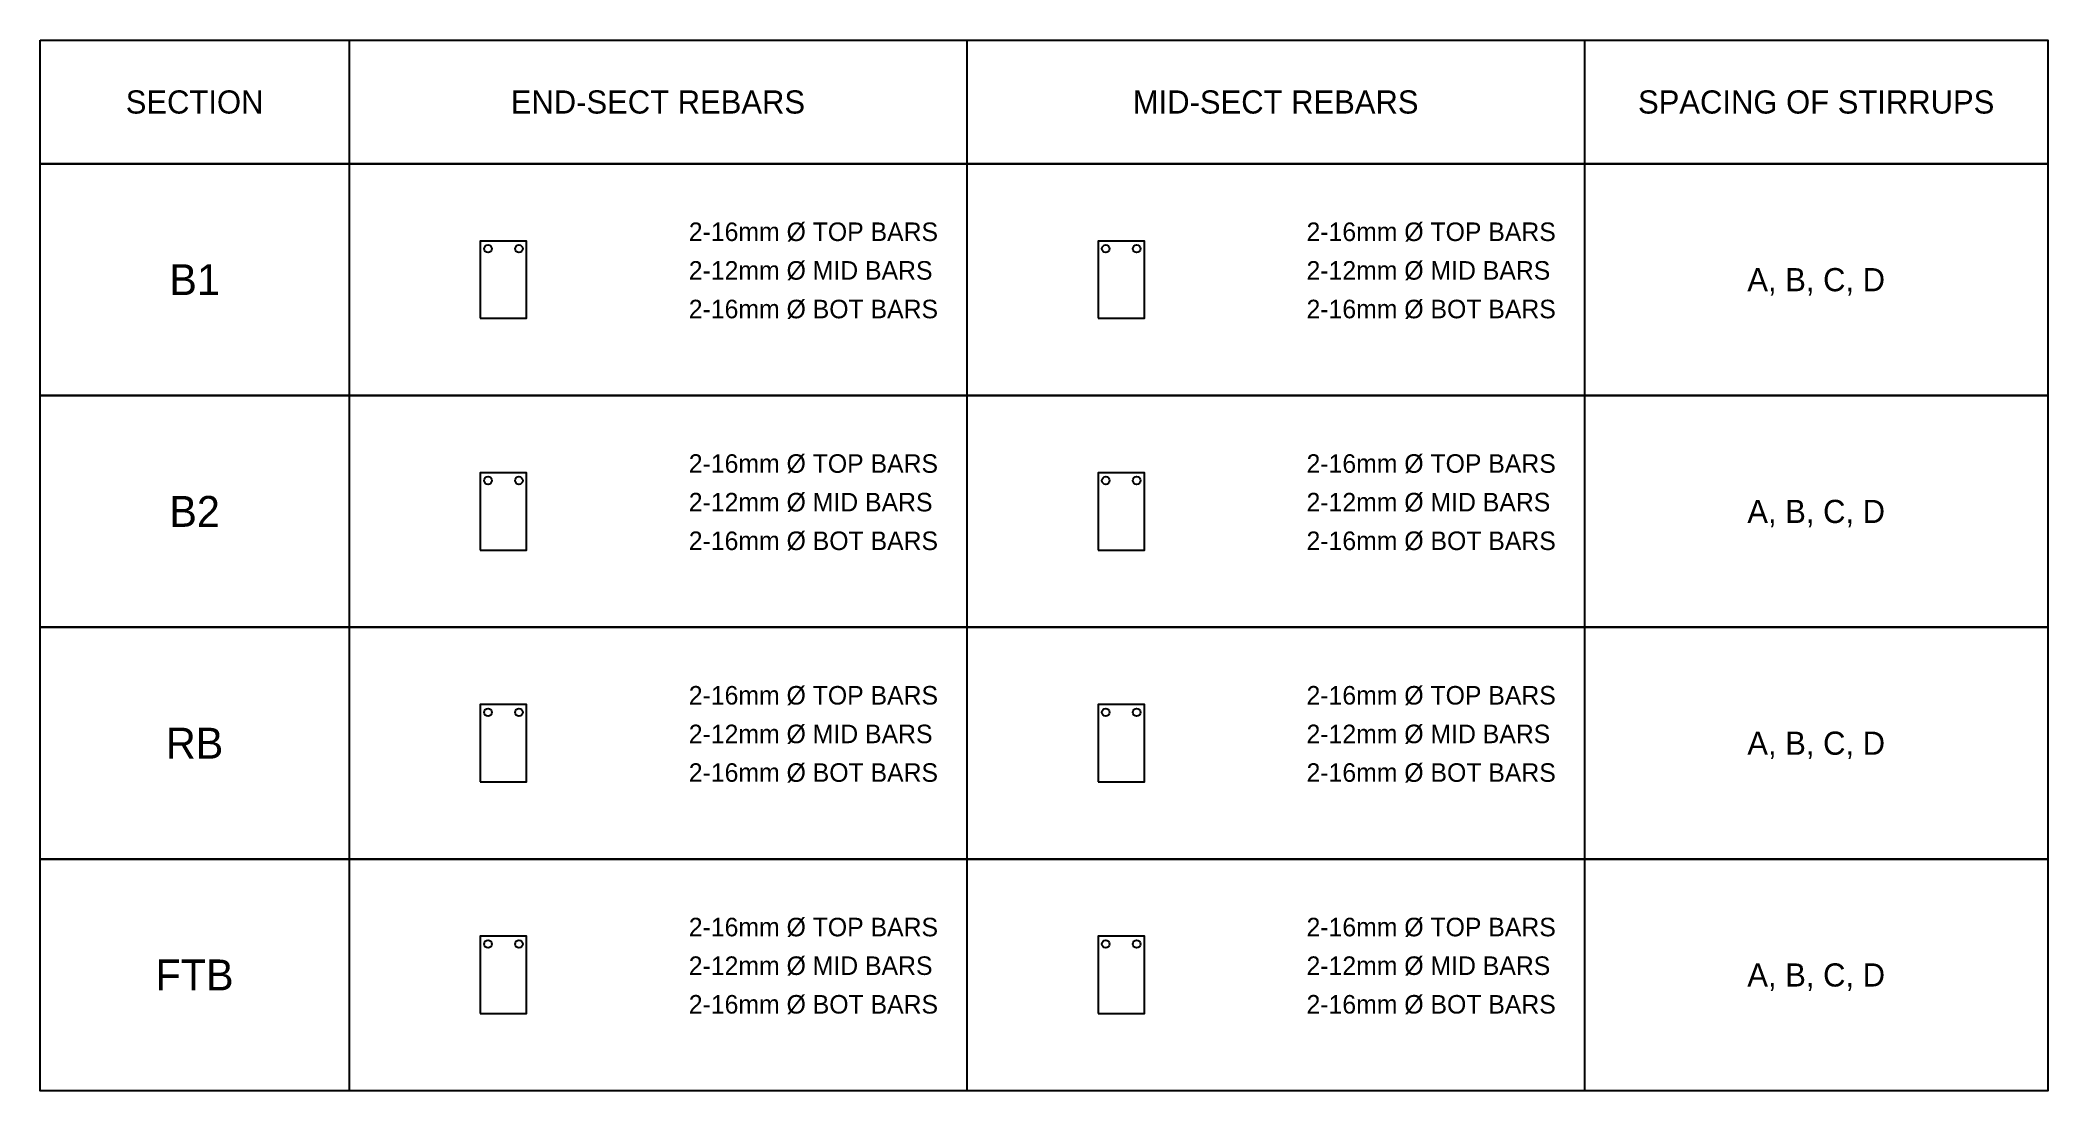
# Model space of a CAD drawing. Header units: millimetres. Extents: x 0 to 13000, y -6800 to 0.
import ezdxf
from ezdxf.enums import TextEntityAlignment as Align

# ---------------------------------------------------------------- set-up
doc = ezdxf.new("R2010")
doc.units = ezdxf.units.MM
doc.layers.add('TABLE', color=7, linetype='CONTINUOUS', lineweight=25)

msp = doc.modelspace()

# ---------------------------------------------------------------- linework, layer by layer
at = {"layer": 'TABLE'}
for p, q in [((2000, 0), (2000, -800)), ((6000, 0), (6000, -800)), ((10000, 0), (10000, -800)), ((2000, -800), (2000, -2300)), ((6000, -800), (6000, -2300)), ((10000, -800), (10000, -2300)), ((2000, -2300), (2000, -3800)), ((6000, -2300), (6000, -3800)), ((10000, -2300), (10000, -3800)), ((2000, -3800), (2000, -5300)), ((6000, -3800), (6000, -5300)), ((10000, -3800), (10000, -5300)), ((2000, -5300), (2000, -6800)), ((6000, -5300), (6000, -6800)), ((10000, -5300), (10000, -6800))]:
    msp.add_line(p, q, dxfattribs=at)
for points in [[(0, 0), (13000, 0), (13000, -800), (0, -800), (0, 0)], [(0, -800), (13000, -800), (13000, -2300), (0, -2300), (0, -800)], [(2850, -1800), (3150, -1800), (3150, -1300), (2850, -1300), (2850, -1800)], [(6850, -1800), (7150, -1800), (7150, -1300), (6850, -1300), (6850, -1800)], [(0, -2300), (13000, -2300), (13000, -3800), (0, -3800), (0, -2300)], [(2850, -3300), (3150, -3300), (3150, -2800), (2850, -2800), (2850, -3300)], [(6850, -3300), (7150, -3300), (7150, -2800), (6850, -2800), (6850, -3300)], [(0, -3800), (13000, -3800), (13000, -5300), (0, -5300), (0, -3800)], [(2850, -4800), (3150, -4800), (3150, -4300), (2850, -4300), (2850, -4800)], [(6850, -4800), (7150, -4800), (7150, -4300), (6850, -4300), (6850, -4800)], [(0, -5300), (13000, -5300), (13000, -6800), (0, -6800), (0, -5300)], [(2850, -6300), (3150, -6300), (3150, -5800), (2850, -5800), (2850, -6300)], [(6850, -6300), (7150, -6300), (7150, -5800), (6850, -5800), (6850, -6300)]]:
    msp.add_lwpolyline(points, dxfattribs=at)
for centre in [(2900, -1350), (3100, -1350), (6900, -1350), (7100, -1350), (2900, -2850), (3100, -2850), (6900, -2850), (7100, -2850), (2900, -4350), (3100, -4350), (6900, -4350), (7100, -4350), (2900, -5850), (3100, -5850), (6900, -5850), (7100, -5850)]:
    msp.add_circle(centre, 25, dxfattribs=at)

# ---------------------------------------------------------------- texts
for s, height, p in [('SECTION', 150, (1000, -400)), ('END-SECT REBARS', 150, (4000, -400)), ('MID-SECT REBARS', 150, (8000, -400)), ('SPACING OF STIRRUPS', 150, (11500, -400)), ('B1', 200, (1000, -1550)), ('A, B, C, D', 150, (11500, -1550)), ('B2', 200, (1000, -3050)), ('A, B, C, D', 150, (11500, -3050)), ('RB', 200, (1000, -4550)), ('A, B, C, D', 150, (11500, -4550)), ('FTB', 200, (1000, -6050)), ('A, B, C, D', 150, (11500, -6050))]:
    msp.add_text(s, height=height, dxfattribs=at).set_placement(p, align=Align.MIDDLE_CENTER)
for s, p in [('2-16mm Ø TOP BARS', (4200, -1300)), ('2-16mm Ø TOP BARS', (8200, -1300)), ('2-12mm Ø MID BARS', (4200, -1550)), ('2-12mm Ø MID BARS', (8200, -1550)), ('2-16mm Ø BOT BARS', (4200, -1800)), ('2-16mm Ø BOT BARS', (8200, -1800)), ('2-16mm Ø TOP BARS', (4200, -2800)), ('2-16mm Ø TOP BARS', (8200, -2800)), ('2-12mm Ø MID BARS', (4200, -3050)), ('2-12mm Ø MID BARS', (8200, -3050)), ('2-16mm Ø BOT BARS', (4200, -3300)), ('2-16mm Ø BOT BARS', (8200, -3300)), ('2-16mm Ø TOP BARS', (4200, -4300)), ('2-16mm Ø TOP BARS', (8200, -4300)), ('2-12mm Ø MID BARS', (4200, -4550)), ('2-12mm Ø MID BARS', (8200, -4550)), ('2-16mm Ø BOT BARS', (4200, -4800)), ('2-16mm Ø BOT BARS', (8200, -4800)), ('2-16mm Ø TOP BARS', (4200, -5800)), ('2-16mm Ø TOP BARS', (8200, -5800)), ('2-12mm Ø MID BARS', (4200, -6050)), ('2-12mm Ø MID BARS', (8200, -6050)), ('2-16mm Ø BOT BARS', (4200, -6300)), ('2-16mm Ø BOT BARS', (8200, -6300))]:
    msp.add_text(s, height=120, dxfattribs=at).set_placement(p)

doc.saveas('drawing.dxf')
